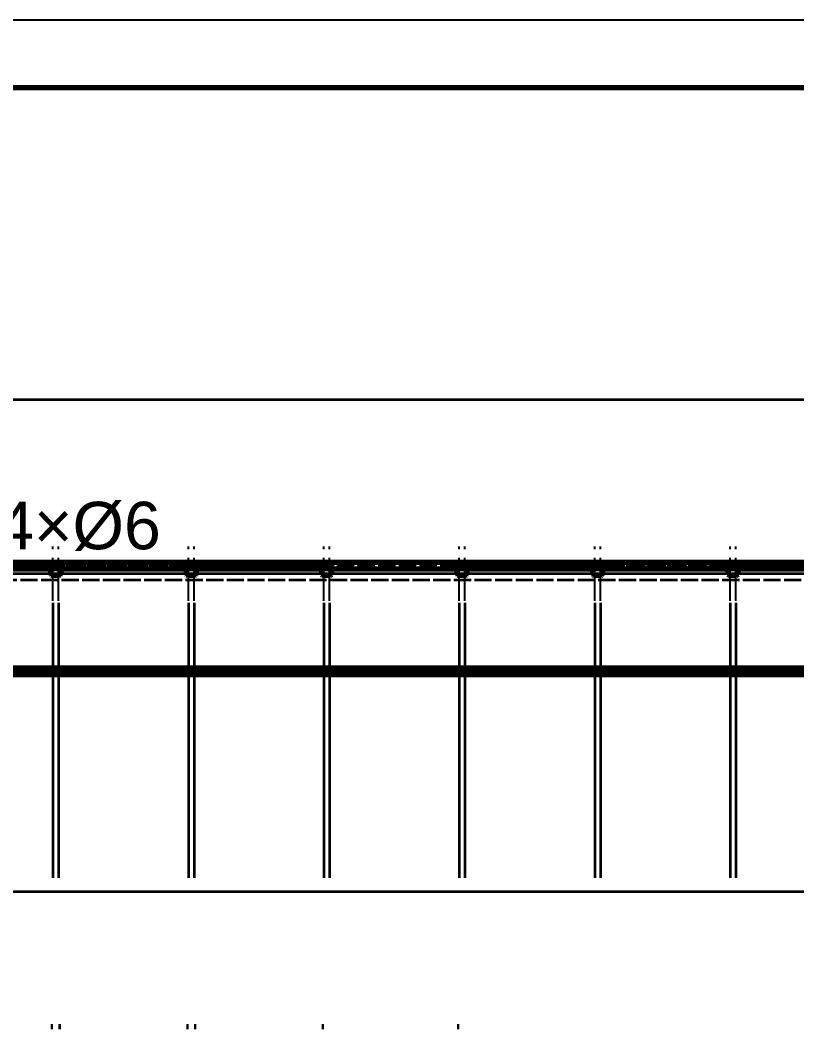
# Model space of a CAD drawing. Header units: millimetres. Extents: x 0 to 420, y 0 to 297.
# Drawn here: x 89.4 to 146.7, y 222.7 to 297 of the extents above; entities that cross this region are included whole.
import ezdxf

# ---------------------------------------------------------------- set-up
doc = ezdxf.new("R2010")
doc.units = ezdxf.units.MM
doc.linetypes.add('CENTER', pattern=[5.08, 3.175, -0.635, 0.635, -0.635])
doc.linetypes.add('DASHED', pattern=[1.524, 1.27, -0.254])
doc.styles.add('GOST', font='Arial')

msp = doc.modelspace()

# ---------------------------------------------------------------- linework, layer by layer
at = {"color": 7, "lineweight": 35}
for p, q in [((65, 269), (239, 269)), ((73.94, 256.15), (254, 256.15)), ((74.36, 256.15), (254, 256.15)), ((83.94, 256.15), (254, 256.15)), ((84.36, 256.15), (254, 256.15)), ((93.94, 256.15), (254, 256.15)), ((94.36, 256.15), (254, 256.15)), ((103.94, 256.15), (254, 256.15)), ((104.36, 256.15), (254, 256.15)), ((113.94, 256.15), (254, 256.15)), ((114.36, 256.15), (254, 256.15)), ((123.94, 256.15), (254, 256.15)), ((124.36, 256.15), (254, 256.15)), ((133.94, 256.15), (254, 256.15)), ((134.36, 256.15), (254, 256.15)), ((143.94, 256.15), (254, 256.15)), ((144.36, 256.15), (254, 256.15)), ((91.79, 254), (91.79, 233.7)), ((92.21, 254), (92.21, 233.7)), ((101.79, 254), (101.79, 233.7)), ((102.21, 254), (102.21, 233.7)), ((111.79, 254), (111.79, 233.7)), ((112.21, 254), (112.21, 233.7)), ((121.79, 254), (121.79, 233.7)), ((122.21, 254), (122.21, 233.7)), ((131.79, 254), (131.79, 233.7)), ((132.21, 254), (132.21, 233.7)), ((141.79, 254), (141.79, 233.7)), ((142.21, 254), (142.21, 233.7)), ((81.79, 232.7), (231.79, 232.7))]:
    msp.add_line(p, q, dxfattribs=at)
at = {"color": 4, "linetype": 'CENTER', "lineweight": 25}
for p, q in [((91.79, 254.15), (91.79, 258.15)), ((92.21, 254.15), (92.21, 258.15)), ((101.79, 254.15), (101.79, 258.15)), ((102.21, 254.15), (102.21, 258.15)), ((111.79, 254.15), (111.79, 258.15)), ((112.21, 254.15), (112.21, 258.15)), ((121.79, 254.15), (121.79, 258.15)), ((122.21, 254.15), (122.21, 258.15)), ((131.79, 254.15), (131.79, 258.15)), ((132.21, 254.15), (132.21, 258.15)), ((141.79, 254.15), (141.79, 258.15)), ((142.21, 254.15), (142.21, 258.15)), ((89.79, 256.15), (93.79, 256.15)), ((90.21, 256.15), (94.21, 256.15)), ((99.79, 256.15), (103.79, 256.15)), ((100.21, 256.15), (104.21, 256.15)), ((109.79, 256.15), (113.79, 256.15)), ((110.21, 256.15), (114.21, 256.15)), ((119.79, 256.15), (123.79, 256.15)), ((120.21, 256.15), (124.21, 256.15)), ((129.79, 256.15), (133.79, 256.15)), ((130.21, 256.15), (134.21, 256.15)), ((139.79, 256.15), (143.79, 256.15)), ((140.21, 256.15), (144.21, 256.15))]:
    msp.add_line(p, q, dxfattribs=at)
at = {"color": 5, "linetype": 'DASHED', "lineweight": 35}
for p, q in [((239, 256.75), (65, 256.75)), ((91.64, 256.75), (82.36, 256.75)), ((91.64, 257), (91.64, 256.75)), ((91.64, 257), (92.36, 257)), ((91.64, 256.75), (91.64, 256.748)), ((91.64, 256.748), (91.64, 256.744)), ((91.64, 256.744), (91.64, 256.736)), ((91.64, 256.736), (91.64, 256.725)), ((91.64, 256.725), (91.64, 256.712)), ((91.64, 256.712), (91.64, 256.695)), ((91.64, 256.695), (91.64, 256.677)), ((91.64, 256.677), (91.64, 256.656)), ((91.64, 256.656), (91.64, 256.633)), ((91.64, 256.633), (91.64, 256.608)), ((91.64, 256.608), (91.64, 256.583)), ((91.64, 256.583), (91.64, 256.556)), ((91.64, 256.556), (91.64, 256.528)), ((91.64, 256.528), (91.64, 256.5)), ((91.64, 256.5), (91.64, 256.15)), ((92.36, 257), (92.36, 256.75)), ((92.36, 256.748), (92.36, 256.75)), ((101.64, 256.75), (92.36, 256.75)), ((92.36, 256.744), (92.36, 256.748)), ((92.36, 256.736), (92.36, 256.744)), ((92.36, 256.725), (92.36, 256.736)), ((92.36, 256.712), (92.36, 256.725)), ((92.36, 256.695), (92.36, 256.712)), ((92.36, 256.677), (92.36, 256.695)), ((92.36, 256.656), (92.36, 256.677)), ((92.36, 256.633), (92.36, 256.656)), ((92.36, 256.608), (92.36, 256.633)), ((92.36, 256.583), (92.36, 256.608)), ((92.36, 256.556), (92.36, 256.583)), ((92.36, 256.528), (92.36, 256.556)), ((92.36, 256.5), (92.36, 256.528)), ((92.36, 256.15), (92.36, 256.5)), ((101.64, 257), (101.64, 256.75)), ((101.64, 257), (102.36, 257)), ((101.64, 256.75), (101.64, 256.748)), ((101.64, 256.748), (101.64, 256.744)), ((101.64, 256.744), (101.64, 256.736)), ((101.64, 256.736), (101.64, 256.725)), ((101.64, 256.725), (101.64, 256.712)), ((101.64, 256.712), (101.64, 256.695)), ((101.64, 256.695), (101.64, 256.677)), ((101.64, 256.677), (101.64, 256.656)), ((101.64, 256.656), (101.64, 256.633)), ((101.64, 256.633), (101.64, 256.608)), ((101.64, 256.608), (101.64, 256.583)), ((101.64, 256.583), (101.64, 256.556)), ((101.64, 256.556), (101.64, 256.528)), ((101.64, 256.528), (101.64, 256.5)), ((101.64, 256.5), (101.64, 256.15)), ((102.36, 257), (102.36, 256.75)), ((102.36, 256.748), (102.36, 256.75)), ((111.64, 256.75), (102.36, 256.75)), ((102.36, 256.744), (102.36, 256.748)), ((102.36, 256.736), (102.36, 256.744)), ((102.36, 256.725), (102.36, 256.736)), ((102.36, 256.712), (102.36, 256.725)), ((102.36, 256.695), (102.36, 256.712)), ((102.36, 256.677), (102.36, 256.695)), ((102.36, 256.656), (102.36, 256.677)), ((102.36, 256.633), (102.36, 256.656)), ((102.36, 256.608), (102.36, 256.633)), ((102.36, 256.583), (102.36, 256.608)), ((102.36, 256.556), (102.36, 256.583)), ((102.36, 256.528), (102.36, 256.556)), ((102.36, 256.5), (102.36, 256.528)), ((102.36, 256.15), (102.36, 256.5)), ((111.64, 257), (111.64, 256.75)), ((111.64, 257), (112.36, 257)), ((111.64, 256.75), (111.64, 256.748)), ((111.64, 256.748), (111.64, 256.744)), ((111.64, 256.744), (111.64, 256.736)), ((111.64, 256.736), (111.64, 256.725)), ((111.64, 256.725), (111.64, 256.712)), ((111.64, 256.712), (111.64, 256.695)), ((111.64, 256.695), (111.64, 256.677)), ((111.64, 256.677), (111.64, 256.656)), ((111.64, 256.656), (111.64, 256.633)), ((111.64, 256.633), (111.64, 256.608)), ((111.64, 256.608), (111.64, 256.583)), ((111.64, 256.583), (111.64, 256.556)), ((111.64, 256.556), (111.64, 256.528)), ((111.64, 256.528), (111.64, 256.5)), ((111.64, 256.5), (111.64, 256.15)), ((112.36, 257), (112.36, 256.75)), ((112.36, 256.748), (112.36, 256.75)), ((121.64, 256.75), (112.36, 256.75)), ((112.36, 256.744), (112.36, 256.748)), ((112.36, 256.736), (112.36, 256.744)), ((112.36, 256.725), (112.36, 256.736)), ((112.36, 256.712), (112.36, 256.725)), ((112.36, 256.695), (112.36, 256.712)), ((112.36, 256.677), (112.36, 256.695)), ((112.36, 256.656), (112.36, 256.677)), ((112.36, 256.633), (112.36, 256.656)), ((112.36, 256.608), (112.36, 256.633)), ((112.36, 256.583), (112.36, 256.608)), ((112.36, 256.556), (112.36, 256.583)), ((112.36, 256.528), (112.36, 256.556)), ((112.36, 256.5), (112.36, 256.528)), ((112.36, 256.15), (112.36, 256.5)), ((121.64, 257), (121.64, 256.75)), ((121.64, 257), (122.36, 257)), ((121.64, 256.75), (121.64, 256.748)), ((121.64, 256.748), (121.64, 256.744)), ((121.64, 256.744), (121.64, 256.736)), ((121.64, 256.736), (121.64, 256.725)), ((121.64, 256.725), (121.64, 256.712)), ((121.64, 256.712), (121.64, 256.695)), ((121.64, 256.695), (121.64, 256.677)), ((121.64, 256.677), (121.64, 256.656)), ((121.64, 256.656), (121.64, 256.633)), ((121.64, 256.633), (121.64, 256.608)), ((121.64, 256.608), (121.64, 256.583)), ((121.64, 256.583), (121.64, 256.556)), ((121.64, 256.556), (121.64, 256.528)), ((121.64, 256.528), (121.64, 256.5)), ((121.64, 256.5), (121.64, 256.15)), ((122.36, 257), (122.36, 256.75)), ((122.36, 256.748), (122.36, 256.75)), ((131.64, 256.75), (122.36, 256.75)), ((122.36, 256.744), (122.36, 256.748)), ((122.36, 256.736), (122.36, 256.744)), ((122.36, 256.725), (122.36, 256.736)), ((122.36, 256.712), (122.36, 256.725)), ((122.36, 256.695), (122.36, 256.712)), ((122.36, 256.677), (122.36, 256.695)), ((122.36, 256.656), (122.36, 256.677)), ((122.36, 256.633), (122.36, 256.656)), ((122.36, 256.608), (122.36, 256.633)), ((122.36, 256.583), (122.36, 256.608)), ((122.36, 256.556), (122.36, 256.583)), ((122.36, 256.528), (122.36, 256.556)), ((122.36, 256.5), (122.36, 256.528)), ((122.36, 256.15), (122.36, 256.5)), ((131.64, 257), (131.64, 256.75)), ((131.64, 257), (132.36, 257)), ((131.64, 256.75), (131.64, 256.748)), ((131.64, 256.748), (131.64, 256.744)), ((131.64, 256.744), (131.64, 256.736)), ((131.64, 256.736), (131.64, 256.725)), ((131.64, 256.725), (131.64, 256.712)), ((131.64, 256.712), (131.64, 256.695)), ((131.64, 256.695), (131.64, 256.677)), ((131.64, 256.677), (131.64, 256.656)), ((131.64, 256.656), (131.64, 256.633)), ((131.64, 256.633), (131.64, 256.608)), ((131.64, 256.608), (131.64, 256.583)), ((131.64, 256.583), (131.64, 256.556)), ((131.64, 256.556), (131.64, 256.528)), ((131.64, 256.528), (131.64, 256.5)), ((131.64, 256.5), (131.64, 256.15)), ((132.36, 257), (132.36, 256.75)), ((132.36, 256.748), (132.36, 256.75)), ((141.64, 256.75), (132.36, 256.75)), ((132.36, 256.744), (132.36, 256.748)), ((132.36, 256.736), (132.36, 256.744)), ((132.36, 256.725), (132.36, 256.736)), ((132.36, 256.712), (132.36, 256.725)), ((132.36, 256.695), (132.36, 256.712)), ((132.36, 256.677), (132.36, 256.695)), ((132.36, 256.656), (132.36, 256.677)), ((132.36, 256.633), (132.36, 256.656)), ((132.36, 256.608), (132.36, 256.633)), ((132.36, 256.583), (132.36, 256.608)), ((132.36, 256.556), (132.36, 256.583)), ((132.36, 256.528), (132.36, 256.556)), ((132.36, 256.5), (132.36, 256.528)), ((132.36, 256.15), (132.36, 256.5)), ((141.64, 257), (141.64, 256.75)), ((141.64, 257), (142.36, 257)), ((141.64, 256.75), (141.64, 256.748)), ((141.64, 256.748), (141.64, 256.744)), ((141.64, 256.744), (141.64, 256.736)), ((141.64, 256.736), (141.64, 256.725)), ((141.64, 256.725), (141.64, 256.712)), ((141.64, 256.712), (141.64, 256.695)), ((141.64, 256.695), (141.64, 256.677)), ((141.64, 256.677), (141.64, 256.656)), ((141.64, 256.656), (141.64, 256.633)), ((141.64, 256.633), (141.64, 256.608)), ((141.64, 256.608), (141.64, 256.583)), ((141.64, 256.583), (141.64, 256.556)), ((141.64, 256.556), (141.64, 256.528)), ((141.64, 256.528), (141.64, 256.5)), ((141.64, 256.5), (141.64, 256.15)), ((142.36, 257), (142.36, 256.75)), ((142.36, 256.748), (142.36, 256.75)), ((151.64, 256.75), (142.36, 256.75)), ((142.36, 256.744), (142.36, 256.748)), ((142.36, 256.736), (142.36, 256.744)), ((142.36, 256.725), (142.36, 256.736)), ((142.36, 256.712), (142.36, 256.725)), ((142.36, 256.695), (142.36, 256.712)), ((142.36, 256.677), (142.36, 256.695)), ((142.36, 256.656), (142.36, 256.677)), ((142.36, 256.633), (142.36, 256.656)), ((142.36, 256.608), (142.36, 256.633)), ((142.36, 256.583), (142.36, 256.608)), ((142.36, 256.556), (142.36, 256.583)), ((142.36, 256.528), (142.36, 256.556)), ((142.36, 256.5), (142.36, 256.528)), ((142.36, 256.15), (142.36, 256.5)), ((65, 255.7), (239, 255.7)), ((65, 255.7), (239, 255.7)), ((91.651, 256.093), (91.64, 256.15)), ((91.684, 256.044), (91.651, 256.093)), ((91.733, 256.011), (91.684, 256.044)), ((91.79, 256), (91.733, 256.011)), ((91.79, 256), (92.21, 256)), ((92.267, 256.011), (92.21, 256)), ((92.316, 256.044), (92.267, 256.011)), ((92.349, 256.093), (92.316, 256.044)), ((92.36, 256.15), (92.349, 256.093)), ((101.651, 256.093), (101.64, 256.15)), ((101.684, 256.044), (101.651, 256.093)), ((101.733, 256.011), (101.684, 256.044)), ((101.79, 256), (101.733, 256.011)), ((101.79, 256), (102.21, 256)), ((102.267, 256.011), (102.21, 256)), ((102.316, 256.044), (102.267, 256.011)), ((102.349, 256.093), (102.316, 256.044)), ((102.36, 256.15), (102.349, 256.093)), ((111.651, 256.093), (111.64, 256.15)), ((111.684, 256.044), (111.651, 256.093)), ((111.733, 256.011), (111.684, 256.044)), ((111.79, 256), (111.733, 256.011)), ((111.79, 256), (112.21, 256)), ((112.267, 256.011), (112.21, 256)), ((112.316, 256.044), (112.267, 256.011)), ((112.349, 256.093), (112.316, 256.044)), ((112.36, 256.15), (112.349, 256.093)), ((121.651, 256.093), (121.64, 256.15)), ((121.684, 256.044), (121.651, 256.093)), ((121.733, 256.011), (121.684, 256.044)), ((121.79, 256), (121.733, 256.011)), ((121.79, 256), (122.21, 256)), ((122.267, 256.011), (122.21, 256)), ((122.316, 256.044), (122.267, 256.011)), ((122.349, 256.093), (122.316, 256.044)), ((122.36, 256.15), (122.349, 256.093)), ((131.651, 256.093), (131.64, 256.15)), ((131.684, 256.044), (131.651, 256.093)), ((131.733, 256.011), (131.684, 256.044)), ((131.79, 256), (131.733, 256.011)), ((131.79, 256), (132.21, 256)), ((132.267, 256.011), (132.21, 256)), ((132.316, 256.044), (132.267, 256.011)), ((132.349, 256.093), (132.316, 256.044)), ((132.36, 256.15), (132.349, 256.093)), ((141.651, 256.093), (141.64, 256.15)), ((141.684, 256.044), (141.651, 256.093)), ((141.733, 256.011), (141.684, 256.044)), ((141.79, 256), (141.733, 256.011)), ((141.79, 256), (142.21, 256)), ((142.267, 256.011), (142.21, 256)), ((142.316, 256.044), (142.267, 256.011)), ((142.349, 256.093), (142.316, 256.044)), ((142.36, 256.15), (142.349, 256.093)), ((239, 248.95), (65, 248.95)), ((65, 248.95), (239, 248.95)), ((239, 248.7), (65, 248.7))]:
    msp.add_line(p, q, dxfattribs=at)
at = {"color": 1, "lineweight": 70}
for p, q in [((82.36, 257), (91.64, 257)), ((82.36, 257), (91.64, 257)), ((82.36, 256.5), (91.64, 256.5)), ((91.64, 256.997), (91.64, 257)), ((91.64, 257), (91.683, 257)), ((91.64, 256.987), (91.64, 256.997)), ((91.64, 256.972), (91.64, 256.987)), ((91.64, 256.95), (91.64, 256.972)), ((91.64, 256.923), (91.64, 256.95)), ((91.64, 256.891), (91.64, 256.923)), ((91.64, 256.854), (91.64, 256.891)), ((91.64, 256.812), (91.64, 256.854)), ((91.64, 256.766), (91.64, 256.812)), ((91.64, 256.717), (91.64, 256.766)), ((91.683, 256.75), (91.64, 256.75)), ((91.64, 256.665), (91.64, 256.717)), ((91.64, 256.611), (91.64, 256.665)), ((91.64, 256.556), (91.64, 256.611)), ((91.64, 256.5), (91.64, 256.556)), ((91.64, 256.15), (91.64, 256.5)), ((92.36, 256.5), (91.64, 256.5)), ((91.683, 257), (91.729, 257)), ((91.729, 256.75), (91.683, 256.75)), ((91.729, 257), (91.779, 257)), ((91.779, 256.75), (91.729, 256.75)), ((91.779, 257), (91.832, 257)), ((91.832, 256.75), (91.779, 256.75)), ((91.832, 257), (91.887, 257)), ((91.887, 256.75), (91.832, 256.75)), ((91.887, 257), (91.943, 257)), ((91.943, 256.75), (91.887, 256.75)), ((91.943, 257), (92, 257)), ((92, 256.75), (91.943, 256.75)), ((92, 257), (92.057, 257)), ((92.057, 256.75), (92, 256.75)), ((92.057, 257), (92.113, 257)), ((92.113, 256.75), (92.057, 256.75)), ((92.113, 257), (92.168, 257)), ((92.168, 256.75), (92.113, 256.75)), ((92.168, 257), (92.221, 257)), ((92.221, 256.75), (92.168, 256.75)), ((92.221, 257), (92.271, 257)), ((92.271, 256.75), (92.221, 256.75)), ((92.271, 257), (92.317, 257)), ((92.317, 256.75), (92.271, 256.75)), ((92.317, 257), (92.36, 257)), ((92.36, 256.75), (92.317, 256.75)), ((92.36, 257), (92.36, 256.997)), ((92.36, 257), (101.64, 257)), ((92.36, 257), (101.64, 257)), ((92.36, 256.997), (92.36, 256.987)), ((92.36, 256.987), (92.36, 256.972)), ((92.36, 256.972), (92.36, 256.95)), ((92.36, 256.95), (92.36, 256.923)), ((92.36, 256.923), (92.36, 256.891)), ((92.36, 256.891), (92.36, 256.854)), ((92.36, 256.854), (92.36, 256.812)), ((92.36, 256.812), (92.36, 256.766)), ((92.36, 256.766), (92.36, 256.717)), ((92.36, 256.717), (92.36, 256.665)), ((92.36, 256.665), (92.36, 256.611)), ((92.36, 256.611), (92.36, 256.556)), ((92.36, 256.556), (92.36, 256.5)), ((92.36, 256.5), (92.36, 256.15)), ((92.36, 256.5), (101.64, 256.5)), ((101.64, 256.997), (101.64, 257)), ((101.64, 257), (101.683, 257)), ((101.64, 256.987), (101.64, 256.997)), ((101.64, 256.972), (101.64, 256.987)), ((101.64, 256.95), (101.64, 256.972)), ((101.64, 256.923), (101.64, 256.95)), ((101.64, 256.891), (101.64, 256.923)), ((101.64, 256.854), (101.64, 256.891)), ((101.64, 256.812), (101.64, 256.854)), ((101.64, 256.766), (101.64, 256.812)), ((101.64, 256.717), (101.64, 256.766)), ((101.683, 256.75), (101.64, 256.75)), ((101.64, 256.665), (101.64, 256.717)), ((101.64, 256.611), (101.64, 256.665)), ((101.64, 256.556), (101.64, 256.611)), ((101.64, 256.5), (101.64, 256.556)), ((101.64, 256.15), (101.64, 256.5)), ((102.36, 256.5), (101.64, 256.5)), ((101.683, 257), (101.729, 257)), ((101.729, 256.75), (101.683, 256.75)), ((101.729, 257), (101.779, 257)), ((101.779, 256.75), (101.729, 256.75)), ((101.779, 257), (101.832, 257)), ((101.832, 256.75), (101.779, 256.75)), ((101.832, 257), (101.887, 257)), ((101.887, 256.75), (101.832, 256.75)), ((101.887, 257), (101.943, 257)), ((101.943, 256.75), (101.887, 256.75)), ((101.943, 257), (102, 257)), ((102, 256.75), (101.943, 256.75)), ((102, 257), (102.057, 257)), ((102.057, 256.75), (102, 256.75)), ((102.057, 257), (102.113, 257)), ((102.113, 256.75), (102.057, 256.75)), ((102.113, 257), (102.168, 257)), ((102.168, 256.75), (102.113, 256.75)), ((102.168, 257), (102.221, 257)), ((102.221, 256.75), (102.168, 256.75)), ((102.221, 257), (102.271, 257)), ((102.271, 256.75), (102.221, 256.75)), ((102.271, 257), (102.317, 257)), ((102.317, 256.75), (102.271, 256.75)), ((102.317, 257), (102.36, 257)), ((102.36, 256.75), (102.317, 256.75)), ((102.36, 257), (102.36, 256.997)), ((102.36, 257), (111.64, 257)), ((102.36, 257), (111.64, 257)), ((102.36, 256.997), (102.36, 256.987)), ((102.36, 256.987), (102.36, 256.972)), ((102.36, 256.972), (102.36, 256.95)), ((102.36, 256.95), (102.36, 256.923)), ((102.36, 256.923), (102.36, 256.891)), ((102.36, 256.891), (102.36, 256.854)), ((102.36, 256.854), (102.36, 256.812)), ((102.36, 256.812), (102.36, 256.766)), ((102.36, 256.766), (102.36, 256.717)), ((102.36, 256.717), (102.36, 256.665)), ((102.36, 256.665), (102.36, 256.611)), ((102.36, 256.611), (102.36, 256.556)), ((102.36, 256.556), (102.36, 256.5)), ((102.36, 256.5), (102.36, 256.15)), ((102.36, 256.5), (111.64, 256.5)), ((111.64, 256.997), (111.64, 257)), ((111.64, 257), (111.683, 257)), ((111.64, 256.987), (111.64, 256.997)), ((111.64, 256.972), (111.64, 256.987)), ((111.64, 256.95), (111.64, 256.972)), ((111.64, 256.923), (111.64, 256.95)), ((111.64, 256.891), (111.64, 256.923)), ((111.64, 256.854), (111.64, 256.891)), ((111.64, 256.812), (111.64, 256.854)), ((111.64, 256.766), (111.64, 256.812)), ((111.64, 256.717), (111.64, 256.766)), ((111.683, 256.75), (111.64, 256.75)), ((111.64, 256.665), (111.64, 256.717)), ((111.64, 256.611), (111.64, 256.665)), ((111.64, 256.556), (111.64, 256.611)), ((111.64, 256.5), (111.64, 256.556)), ((111.64, 256.15), (111.64, 256.5)), ((112.36, 256.5), (111.64, 256.5)), ((111.683, 257), (111.729, 257)), ((111.729, 256.75), (111.683, 256.75)), ((111.729, 257), (111.779, 257)), ((111.779, 256.75), (111.729, 256.75)), ((111.779, 257), (111.832, 257)), ((111.832, 256.75), (111.779, 256.75)), ((111.832, 257), (111.887, 257)), ((111.887, 256.75), (111.832, 256.75)), ((111.887, 257), (111.943, 257)), ((111.943, 256.75), (111.887, 256.75)), ((111.943, 257), (112, 257)), ((112, 256.75), (111.943, 256.75)), ((112, 257), (112.057, 257)), ((112.057, 256.75), (112, 256.75)), ((112.057, 257), (112.113, 257)), ((112.113, 256.75), (112.057, 256.75)), ((112.113, 257), (112.168, 257)), ((112.168, 256.75), (112.113, 256.75)), ((112.168, 257), (112.221, 257)), ((112.221, 256.75), (112.168, 256.75)), ((112.221, 257), (112.271, 257)), ((112.271, 256.75), (112.221, 256.75)), ((112.271, 257), (112.317, 257)), ((112.317, 256.75), (112.271, 256.75)), ((112.317, 257), (112.36, 257)), ((112.36, 256.75), (112.317, 256.75)), ((112.36, 257), (112.36, 256.997)), ((112.36, 257), (121.64, 257)), ((112.36, 257), (121.64, 257)), ((112.36, 256.997), (112.36, 256.987)), ((112.36, 256.987), (112.36, 256.972)), ((112.36, 256.972), (112.36, 256.95)), ((112.36, 256.95), (112.36, 256.923)), ((112.36, 256.923), (112.36, 256.891)), ((112.36, 256.891), (112.36, 256.854)), ((112.36, 256.854), (112.36, 256.812)), ((112.36, 256.812), (112.36, 256.766)), ((112.36, 256.766), (112.36, 256.717)), ((112.36, 256.717), (112.36, 256.665)), ((112.36, 256.665), (112.36, 256.611)), ((112.36, 256.611), (112.36, 256.556)), ((112.36, 256.556), (112.36, 256.5)), ((112.36, 256.5), (112.36, 256.15)), ((112.36, 256.5), (121.64, 256.5)), ((121.64, 256.997), (121.64, 257)), ((121.64, 257), (121.683, 257)), ((121.64, 256.987), (121.64, 256.997)), ((121.64, 256.972), (121.64, 256.987)), ((121.64, 256.95), (121.64, 256.972)), ((121.64, 256.923), (121.64, 256.95)), ((121.64, 256.891), (121.64, 256.923)), ((121.64, 256.854), (121.64, 256.891)), ((121.64, 256.812), (121.64, 256.854)), ((121.64, 256.766), (121.64, 256.812)), ((121.64, 256.717), (121.64, 256.766)), ((121.683, 256.75), (121.64, 256.75)), ((121.64, 256.665), (121.64, 256.717)), ((121.64, 256.611), (121.64, 256.665)), ((121.64, 256.556), (121.64, 256.611)), ((121.64, 256.5), (121.64, 256.556)), ((121.64, 256.15), (121.64, 256.5)), ((122.36, 256.5), (121.64, 256.5)), ((121.683, 257), (121.729, 257)), ((121.729, 256.75), (121.683, 256.75)), ((121.729, 257), (121.779, 257)), ((121.779, 256.75), (121.729, 256.75)), ((121.779, 257), (121.832, 257)), ((121.832, 256.75), (121.779, 256.75)), ((121.832, 257), (121.887, 257)), ((121.887, 256.75), (121.832, 256.75)), ((121.887, 257), (121.943, 257)), ((121.943, 256.75), (121.887, 256.75)), ((121.943, 257), (122, 257)), ((122, 256.75), (121.943, 256.75)), ((122, 257), (122.057, 257)), ((122.057, 256.75), (122, 256.75)), ((122.057, 257), (122.113, 257)), ((122.113, 256.75), (122.057, 256.75)), ((122.113, 257), (122.168, 257)), ((122.168, 256.75), (122.113, 256.75)), ((122.168, 257), (122.221, 257)), ((122.221, 256.75), (122.168, 256.75)), ((122.221, 257), (122.271, 257)), ((122.271, 256.75), (122.221, 256.75)), ((122.271, 257), (122.317, 257)), ((122.317, 256.75), (122.271, 256.75)), ((122.317, 257), (122.36, 257)), ((122.36, 256.75), (122.317, 256.75)), ((122.36, 257), (122.36, 256.997)), ((122.36, 257), (131.64, 257)), ((122.36, 257), (131.64, 257)), ((122.36, 256.997), (122.36, 256.987)), ((122.36, 256.987), (122.36, 256.972)), ((122.36, 256.972), (122.36, 256.95)), ((122.36, 256.95), (122.36, 256.923)), ((122.36, 256.923), (122.36, 256.891)), ((122.36, 256.891), (122.36, 256.854)), ((122.36, 256.854), (122.36, 256.812)), ((122.36, 256.812), (122.36, 256.766)), ((122.36, 256.766), (122.36, 256.717)), ((122.36, 256.717), (122.36, 256.665)), ((122.36, 256.665), (122.36, 256.611)), ((122.36, 256.611), (122.36, 256.556)), ((122.36, 256.556), (122.36, 256.5)), ((122.36, 256.5), (122.36, 256.15)), ((122.36, 256.5), (131.64, 256.5)), ((131.64, 256.997), (131.64, 257)), ((131.64, 257), (131.683, 257)), ((131.64, 256.987), (131.64, 256.997)), ((131.64, 256.972), (131.64, 256.987)), ((131.64, 256.95), (131.64, 256.972)), ((131.64, 256.923), (131.64, 256.95)), ((131.64, 256.891), (131.64, 256.923)), ((131.64, 256.854), (131.64, 256.891)), ((131.64, 256.812), (131.64, 256.854)), ((131.64, 256.766), (131.64, 256.812)), ((131.64, 256.717), (131.64, 256.766)), ((131.683, 256.75), (131.64, 256.75)), ((131.64, 256.665), (131.64, 256.717)), ((131.64, 256.611), (131.64, 256.665)), ((131.64, 256.556), (131.64, 256.611)), ((131.64, 256.5), (131.64, 256.556)), ((131.64, 256.15), (131.64, 256.5)), ((132.36, 256.5), (131.64, 256.5)), ((131.683, 257), (131.729, 257)), ((131.729, 256.75), (131.683, 256.75)), ((131.729, 257), (131.779, 257)), ((131.779, 256.75), (131.729, 256.75)), ((131.779, 257), (131.832, 257)), ((131.832, 256.75), (131.779, 256.75)), ((131.832, 257), (131.887, 257)), ((131.887, 256.75), (131.832, 256.75)), ((131.887, 257), (131.943, 257)), ((131.943, 256.75), (131.887, 256.75)), ((131.943, 257), (132, 257)), ((132, 256.75), (131.943, 256.75)), ((132, 257), (132.057, 257)), ((132.057, 256.75), (132, 256.75)), ((132.057, 257), (132.113, 257)), ((132.113, 256.75), (132.057, 256.75)), ((132.113, 257), (132.168, 257)), ((132.168, 256.75), (132.113, 256.75)), ((132.168, 257), (132.221, 257)), ((132.221, 256.75), (132.168, 256.75)), ((132.221, 257), (132.271, 257)), ((132.271, 256.75), (132.221, 256.75)), ((132.271, 257), (132.317, 257)), ((132.317, 256.75), (132.271, 256.75)), ((132.317, 257), (132.36, 257)), ((132.36, 256.75), (132.317, 256.75)), ((132.36, 257), (132.36, 256.997)), ((132.36, 257), (141.64, 257)), ((132.36, 257), (141.64, 257)), ((132.36, 256.997), (132.36, 256.987)), ((132.36, 256.987), (132.36, 256.972)), ((132.36, 256.972), (132.36, 256.95)), ((132.36, 256.95), (132.36, 256.923)), ((132.36, 256.923), (132.36, 256.891)), ((132.36, 256.891), (132.36, 256.854)), ((132.36, 256.854), (132.36, 256.812)), ((132.36, 256.812), (132.36, 256.766)), ((132.36, 256.766), (132.36, 256.717)), ((132.36, 256.717), (132.36, 256.665)), ((132.36, 256.665), (132.36, 256.611)), ((132.36, 256.611), (132.36, 256.556)), ((132.36, 256.556), (132.36, 256.5)), ((132.36, 256.5), (132.36, 256.15)), ((132.36, 256.5), (141.64, 256.5)), ((141.64, 256.997), (141.64, 257)), ((141.64, 257), (141.683, 257)), ((141.64, 256.987), (141.64, 256.997)), ((141.64, 256.972), (141.64, 256.987)), ((141.64, 256.95), (141.64, 256.972)), ((141.64, 256.923), (141.64, 256.95)), ((141.64, 256.891), (141.64, 256.923)), ((141.64, 256.854), (141.64, 256.891)), ((141.64, 256.812), (141.64, 256.854)), ((141.64, 256.766), (141.64, 256.812)), ((141.64, 256.717), (141.64, 256.766)), ((141.683, 256.75), (141.64, 256.75)), ((141.64, 256.665), (141.64, 256.717)), ((141.64, 256.611), (141.64, 256.665)), ((141.64, 256.556), (141.64, 256.611)), ((141.64, 256.5), (141.64, 256.556)), ((141.64, 256.15), (141.64, 256.5)), ((142.36, 256.5), (141.64, 256.5)), ((141.683, 257), (141.729, 257)), ((141.729, 256.75), (141.683, 256.75)), ((141.729, 257), (141.779, 257)), ((141.779, 256.75), (141.729, 256.75)), ((141.779, 257), (141.832, 257)), ((141.832, 256.75), (141.779, 256.75)), ((141.832, 257), (141.887, 257)), ((141.887, 256.75), (141.832, 256.75)), ((141.887, 257), (141.943, 257)), ((141.943, 256.75), (141.887, 256.75)), ((141.943, 257), (142, 257)), ((142, 256.75), (141.943, 256.75)), ((142, 257), (142.057, 257)), ((142.057, 256.75), (142, 256.75)), ((142.057, 257), (142.113, 257)), ((142.113, 256.75), (142.057, 256.75)), ((142.113, 257), (142.168, 257)), ((142.168, 256.75), (142.113, 256.75)), ((142.168, 257), (142.221, 257)), ((142.221, 256.75), (142.168, 256.75)), ((142.221, 257), (142.271, 257)), ((142.271, 256.75), (142.221, 256.75)), ((142.271, 257), (142.317, 257)), ((142.317, 256.75), (142.271, 256.75)), ((142.317, 257), (142.36, 257)), ((142.36, 256.75), (142.317, 256.75)), ((142.36, 257), (142.36, 256.997)), ((142.36, 257), (151.64, 257)), ((142.36, 257), (151.64, 257)), ((142.36, 256.997), (142.36, 256.987)), ((142.36, 256.987), (142.36, 256.972)), ((142.36, 256.972), (142.36, 256.95)), ((142.36, 256.95), (142.36, 256.923)), ((142.36, 256.923), (142.36, 256.891)), ((142.36, 256.891), (142.36, 256.854)), ((142.36, 256.854), (142.36, 256.812)), ((142.36, 256.812), (142.36, 256.766)), ((142.36, 256.766), (142.36, 256.717)), ((142.36, 256.717), (142.36, 256.665)), ((142.36, 256.665), (142.36, 256.611)), ((142.36, 256.611), (142.36, 256.556)), ((142.36, 256.556), (142.36, 256.5)), ((142.36, 256.5), (142.36, 256.15)), ((142.36, 256.5), (151.64, 256.5)), ((91.64, 256.15), (91.651, 256.093)), ((91.651, 256.093), (91.684, 256.044)), ((91.684, 256.044), (91.733, 256.011)), ((91.733, 256.011), (91.79, 256)), ((92.21, 256), (91.79, 256)), ((92.21, 256), (92.267, 256.011)), ((92.267, 256.011), (92.316, 256.044)), ((92.316, 256.044), (92.349, 256.093)), ((92.349, 256.093), (92.36, 256.15)), ((101.64, 256.15), (101.651, 256.093)), ((101.651, 256.093), (101.684, 256.044)), ((101.684, 256.044), (101.733, 256.011)), ((101.733, 256.011), (101.79, 256)), ((102.21, 256), (101.79, 256)), ((102.21, 256), (102.267, 256.011)), ((102.267, 256.011), (102.316, 256.044)), ((102.316, 256.044), (102.349, 256.093)), ((102.349, 256.093), (102.36, 256.15)), ((111.64, 256.15), (111.651, 256.093)), ((111.651, 256.093), (111.684, 256.044)), ((111.684, 256.044), (111.733, 256.011)), ((111.733, 256.011), (111.79, 256)), ((112.21, 256), (111.79, 256)), ((112.21, 256), (112.267, 256.011)), ((112.267, 256.011), (112.316, 256.044)), ((112.316, 256.044), (112.349, 256.093)), ((112.349, 256.093), (112.36, 256.15)), ((121.64, 256.15), (121.651, 256.093)), ((121.651, 256.093), (121.684, 256.044)), ((121.684, 256.044), (121.733, 256.011)), ((121.733, 256.011), (121.79, 256)), ((122.21, 256), (121.79, 256)), ((122.21, 256), (122.267, 256.011)), ((122.267, 256.011), (122.316, 256.044)), ((122.316, 256.044), (122.349, 256.093)), ((122.349, 256.093), (122.36, 256.15)), ((131.64, 256.15), (131.651, 256.093)), ((131.651, 256.093), (131.684, 256.044)), ((131.684, 256.044), (131.733, 256.011)), ((131.733, 256.011), (131.79, 256)), ((132.21, 256), (131.79, 256)), ((132.21, 256), (132.267, 256.011)), ((132.267, 256.011), (132.316, 256.044)), ((132.316, 256.044), (132.349, 256.093)), ((132.349, 256.093), (132.36, 256.15)), ((141.64, 256.15), (141.651, 256.093)), ((141.651, 256.093), (141.684, 256.044)), ((141.684, 256.044), (141.733, 256.011)), ((141.733, 256.011), (141.79, 256)), ((142.21, 256), (141.79, 256)), ((142.21, 256), (142.267, 256.011)), ((142.267, 256.011), (142.316, 256.044)), ((142.316, 256.044), (142.349, 256.093)), ((142.349, 256.093), (142.36, 256.15)), ((65, 249.2), (239, 249.2)), ((65, 248.7), (239, 248.7)), ((91.641, 222.7), (91.64, 222.7)), ((91.644, 222.7), (91.641, 222.7)), ((91.648, 222.7), (91.644, 222.7)), ((91.655, 222.7), (91.648, 222.7)), ((91.663, 222.7), (91.655, 222.7)), ((91.673, 222.7), (91.663, 222.7)), ((91.684, 222.7), (91.673, 222.7)), ((91.696, 222.7), (91.684, 222.7)), ((91.71, 222.7), (91.696, 222.7)), ((91.725, 222.7), (91.71, 222.7)), ((91.74, 222.7), (91.725, 222.7)), ((91.757, 222.7), (91.74, 222.7)), ((91.773, 222.7), (91.757, 222.7)), ((91.79, 222.7), (91.773, 222.7)), ((92.227, 222.7), (92.21, 222.7)), ((92.243, 222.7), (92.227, 222.7)), ((92.26, 222.7), (92.243, 222.7)), ((92.275, 222.7), (92.26, 222.7)), ((92.29, 222.7), (92.275, 222.7)), ((92.304, 222.7), (92.29, 222.7)), ((92.316, 222.7), (92.304, 222.7)), ((92.327, 222.7), (92.316, 222.7)), ((92.337, 222.7), (92.327, 222.7)), ((92.345, 222.7), (92.337, 222.7)), ((92.352, 222.7), (92.345, 222.7)), ((92.356, 222.7), (92.352, 222.7)), ((92.359, 222.7), (92.356, 222.7)), ((92.36, 222.7), (92.359, 222.7)), ((101.641, 222.7), (101.64, 222.7)), ((101.644, 222.7), (101.641, 222.7)), ((101.648, 222.7), (101.644, 222.7)), ((101.655, 222.7), (101.648, 222.7)), ((101.663, 222.7), (101.655, 222.7)), ((101.673, 222.7), (101.663, 222.7)), ((101.684, 222.7), (101.673, 222.7)), ((101.696, 222.7), (101.684, 222.7)), ((101.71, 222.7), (101.696, 222.7)), ((101.725, 222.7), (101.71, 222.7)), ((101.74, 222.7), (101.725, 222.7)), ((101.757, 222.7), (101.74, 222.7)), ((101.773, 222.7), (101.757, 222.7)), ((101.79, 222.7), (101.773, 222.7)), ((102.227, 222.7), (102.21, 222.7)), ((102.243, 222.7), (102.227, 222.7)), ((102.26, 222.7), (102.243, 222.7)), ((102.275, 222.7), (102.26, 222.7)), ((102.29, 222.7), (102.275, 222.7)), ((102.304, 222.7), (102.29, 222.7)), ((102.316, 222.7), (102.304, 222.7)), ((102.327, 222.7), (102.316, 222.7)), ((102.337, 222.7), (102.327, 222.7)), ((102.345, 222.7), (102.337, 222.7)), ((102.352, 222.7), (102.345, 222.7)), ((102.356, 222.7), (102.352, 222.7)), ((102.359, 222.7), (102.356, 222.7)), ((102.36, 222.7), (102.359, 222.7)), ((111.641, 222.7), (111.64, 222.7)), ((111.644, 222.7), (111.641, 222.7)), ((111.648, 222.7), (111.644, 222.7)), ((111.655, 222.7), (111.648, 222.7)), ((111.663, 222.7), (111.655, 222.7)), ((111.673, 222.7), (111.663, 222.7)), ((111.684, 222.7), (111.673, 222.7)), ((111.696, 222.7), (111.684, 222.7)), ((111.71, 222.7), (111.696, 222.7)), ((111.725, 222.7), (111.71, 222.7)), ((111.74, 222.7), (111.725, 222.7)), ((111.757, 222.7), (111.74, 222.7)), ((111.773, 222.7), (111.757, 222.7)), ((111.79, 222.7), (111.773, 222.7)), ((121.641, 222.7), (121.64, 222.7)), ((121.644, 222.7), (121.641, 222.7)), ((121.648, 222.7), (121.644, 222.7)), ((121.655, 222.7), (121.648, 222.7)), ((121.663, 222.7), (121.655, 222.7)), ((121.673, 222.7), (121.663, 222.7)), ((121.684, 222.7), (121.673, 222.7)), ((121.696, 222.7), (121.684, 222.7)), ((121.71, 222.7), (121.696, 222.7)), ((121.725, 222.7), (121.71, 222.7)), ((121.74, 222.7), (121.725, 222.7)), ((121.757, 222.7), (121.74, 222.7)), ((121.773, 222.7), (121.757, 222.7)), ((121.79, 222.7), (121.773, 222.7))]:
    msp.add_line(p, q, dxfattribs=at)
at = {"color": 7, "lineweight": 25}
msp.add_lwpolyline([(0, 0), (420, 0), (420, 297), (0, 297)], close=True, dxfattribs=at)
at = {"color": 7, "lineweight": 70}
msp.add_lwpolyline([(20, 5), (415, 5), (415, 292), (20, 292)], close=True, dxfattribs=at)

# ---------------------------------------------------------------- texts
at = {"color": 7, "style": 'GOST'}
msp.add_text('34×Ø6', height=3.5, dxfattribs=at).set_placement((84.94, 257.95))

doc.saveas('drawing.dxf')
